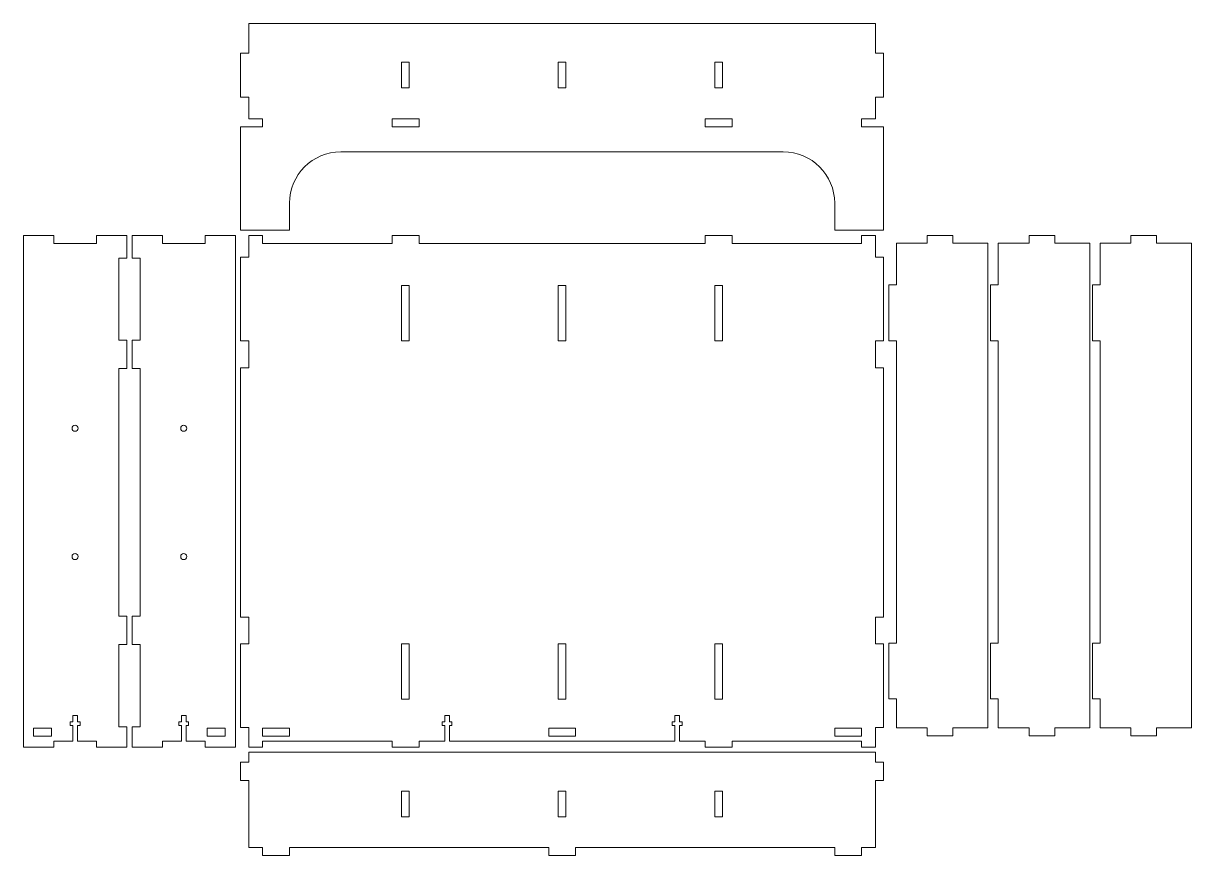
# Model space of a CAD drawing. Header units: centimetres. Extents: x -49.2 to 49.2, y -49.4 to 49.4.
# Drawn here: x -49.23 to -3.74, y -49.39 to -16.96 of the extents above; entities that cross this region are included whole.
import ezdxf

# ---------------------------------------------------------------- set-up
doc = ezdxf.new("R2010")
doc.units = ezdxf.units.CM
doc.header["$MEASUREMENT"] = 0
doc.layers.add('layer 1', color=7, linetype='Continuous')

msp = doc.modelspace()

# ---------------------------------------------------------------- linework, layer by layer
at = {"layer": 'layer 1', "color": 250, "lineweight": 0}
for points, knots in [([(-40.45252, -20.67182), (-40.45252, -20.67182), (-40.45252, -19.82932), (-40.45252, -19.82932), (-40.45252, -19.82932), (-40.45252, -19.82932), (-40.76752, -19.82932), (-40.76752, -19.82932), (-40.76752, -19.82932), (-40.76752, -19.82932), (-40.76752, -18.11432), (-40.76752, -18.11432), (-40.76752, -18.11432), (-40.76752, -18.11432), (-40.45252, -18.11432), (-40.45252, -18.11432), (-40.45252, -18.11432), (-40.45252, -18.11432), (-40.45252, -16.95682), (-40.45252, -16.95682), (-40.45252, -16.95682), (-32.31919, -16.95682), (-24.18585, -16.95682), (-16.05252, -16.95682), (-16.05252, -16.95682), (-16.05252, -16.95682), (-16.05252, -18.11432), (-16.05252, -18.11432), (-16.05252, -18.11432), (-16.05252, -18.11432), (-15.73752, -18.11432), (-15.73752, -18.11432), (-15.73752, -18.11432), (-15.73752, -18.11432), (-15.73752, -19.82932), (-15.73752, -19.82932), (-15.73752, -19.82932), (-15.73752, -19.82932), (-16.05252, -19.82932), (-16.05252, -19.82932), (-16.05252, -19.82932), (-16.05252, -19.82932), (-16.05252, -20.67182), (-16.05252, -20.67182), (-16.05252, -20.67182), (-16.05252, -20.67182), (-16.59023, -20.67182), (-16.59023, -20.67182), (-16.59023, -20.67182), (-16.59023, -20.67182), (-16.59023, -20.98682), (-16.59023, -20.98682), (-16.59023, -20.98682), (-16.59023, -20.98682), (-15.73752, -20.98682), (-15.73752, -20.98682), (-15.73752, -20.98682), (-15.73752, -20.98682), (-15.73752, -25.01682), (-15.73752, -25.01682), (-15.73752, -25.01682), (-15.73752, -25.01682), (-17.63994, -25.01682), (-17.63994, -25.01682), (-17.63994, -25.01682), (-17.63994, -25.01682), (-17.63994, -23.96276), (-17.63994, -23.96276), (-17.63994, -23.96276), (-17.63994, -22.8612), (-18.53838, -21.96276), (-19.63994, -21.96276), (-19.63994, -21.96276), (-19.63994, -21.96276), (-36.8651, -21.96276), (-36.8651, -21.96276), (-36.8651, -21.96276), (-37.96666, -21.96276), (-38.8651, -22.8612), (-38.8651, -23.96276), (-38.8651, -23.96276), (-38.8651, -23.96276), (-38.8651, -25.01682), (-38.8651, -25.01682), (-38.8651, -25.01682), (-38.8651, -25.01682), (-40.76752, -25.01682), (-40.76752, -25.01682), (-40.76752, -25.01682), (-40.76752, -25.01682), (-40.76752, -20.98682), (-40.76752, -20.98682), (-40.76752, -20.98682), (-40.76752, -20.98682), (-39.91481, -20.98682), (-39.91481, -20.98682), (-39.91481, -20.98682), (-39.91481, -20.98682), (-39.91481, -20.67182), (-39.91481, -20.67182), (-39.91481, -20.67182), (-39.91481, -20.67182), (-40.45252, -20.67182), (-40.45252, -20.67182)], [0, 0, 0, 0, 0.03703704, 0.03703704, 0.03703704, 0.03703704, 0.07407407, 0.07407407, 0.07407407, 0.07407407, 0.11111111, 0.11111111, 0.11111111, 0.11111111, 0.14814815, 0.14814815, 0.14814815, 0.14814815, 0.18518519, 0.18518519, 0.18518519, 0.18518519, 0.22222222, 0.22222222, 0.22222222, 0.22222222, 0.25925926, 0.25925926, 0.25925926, 0.25925926, 0.2962963, 0.2962963, 0.2962963, 0.2962963, 0.33333333, 0.33333333, 0.33333333, 0.33333333, 0.37037037, 0.37037037, 0.37037037, 0.37037037, 0.40740741, 0.40740741, 0.40740741, 0.40740741, 0.44444444, 0.44444444, 0.44444444, 0.44444444, 0.48148148, 0.48148148, 0.48148148, 0.48148148, 0.51851852, 0.51851852, 0.51851852, 0.51851852, 0.55555556, 0.55555556, 0.55555556, 0.55555556, 0.59259259, 0.59259259, 0.59259259, 0.59259259, 0.62962963, 0.62962963, 0.62962963, 0.62962963, 0.66666667, 0.66666667, 0.66666667, 0.66666667, 0.7037037, 0.7037037, 0.7037037, 0.7037037, 0.74074074, 0.74074074, 0.74074074, 0.74074074, 0.77777778, 0.77777778, 0.77777778, 0.77777778, 0.81481481, 0.81481481, 0.81481481, 0.81481481, 0.85185185, 0.85185185, 0.85185185, 0.85185185, 0.88888889, 0.88888889, 0.88888889, 0.88888889, 0.92592593, 0.92592593, 0.92592593, 0.92592593, 1, 1, 1, 1]), ([(-34.20252, -18.47182), (-34.20252, -18.47182), (-34.50252, -18.47182), (-34.50252, -18.47182), (-34.50252, -18.47182), (-34.50252, -18.47182), (-34.50252, -19.47182), (-34.50252, -19.47182), (-34.50252, -19.47182), (-34.50252, -19.47182), (-34.20252, -19.47182), (-34.20252, -19.47182), (-34.20252, -19.47182), (-34.20252, -19.47182), (-34.20252, -18.47182), (-34.20252, -18.47182)], [0, 0, 0, 0, 0.2, 0.2, 0.2, 0.2, 0.4, 0.4, 0.4, 0.4, 0.6, 0.6, 0.6, 0.6, 1, 1, 1, 1]), ([(-28.10252, -18.47182), (-28.10252, -18.47182), (-28.40252, -18.47182), (-28.40252, -18.47182), (-28.40252, -18.47182), (-28.40252, -18.47182), (-28.40252, -19.47182), (-28.40252, -19.47182), (-28.40252, -19.47182), (-28.40252, -19.47182), (-28.10252, -19.47182), (-28.10252, -19.47182), (-28.10252, -19.47182), (-28.10252, -19.47182), (-28.10252, -18.47182), (-28.10252, -18.47182)], [0, 0, 0, 0, 0.2, 0.2, 0.2, 0.2, 0.4, 0.4, 0.4, 0.4, 0.6, 0.6, 0.6, 0.6, 1, 1, 1, 1]), ([(-22.00252, -18.47182), (-22.00252, -18.47182), (-22.30252, -18.47182), (-22.30252, -18.47182), (-22.30252, -18.47182), (-22.30252, -18.47182), (-22.30252, -19.47182), (-22.30252, -19.47182), (-22.30252, -19.47182), (-22.30252, -19.47182), (-22.00252, -19.47182), (-22.00252, -19.47182), (-22.00252, -19.47182), (-22.00252, -19.47182), (-22.00252, -18.47182), (-22.00252, -18.47182)], [0, 0, 0, 0, 0.2, 0.2, 0.2, 0.2, 0.4, 0.4, 0.4, 0.4, 0.6, 0.6, 0.6, 0.6, 1, 1, 1, 1]), ([(-33.82231, -20.98682), (-33.82231, -20.98682), (-33.82231, -20.67182), (-33.82231, -20.67182), (-33.82231, -20.67182), (-33.82231, -20.67182), (-34.86773, -20.67182), (-34.86773, -20.67182), (-34.86773, -20.67182), (-34.86773, -20.67182), (-34.86773, -20.98682), (-34.86773, -20.98682), (-34.86773, -20.98682), (-34.86773, -20.98682), (-33.82231, -20.98682), (-33.82231, -20.98682)], [0, 0, 0, 0, 0.2, 0.2, 0.2, 0.2, 0.4, 0.4, 0.4, 0.4, 0.6, 0.6, 0.6, 0.6, 1, 1, 1, 1]), ([(-21.63731, -20.98682), (-21.63731, -20.98682), (-21.63731, -20.67182), (-21.63731, -20.67182), (-21.63731, -20.67182), (-21.63731, -20.67182), (-22.68273, -20.67182), (-22.68273, -20.67182), (-22.68273, -20.67182), (-22.68273, -20.67182), (-22.68273, -20.98682), (-22.68273, -20.98682), (-22.68273, -20.98682), (-22.68273, -20.98682), (-21.63731, -20.98682), (-21.63731, -20.98682)], [0, 0, 0, 0, 0.2, 0.2, 0.2, 0.2, 0.4, 0.4, 0.4, 0.4, 0.6, 0.6, 0.6, 0.6, 1, 1, 1, 1]), ([(-45.19752, -25.21682), (-45.19752, -25.21682), (-46.38502, -25.21682), (-46.38502, -25.21682), (-46.38502, -25.21682), (-46.38502, -25.21682), (-46.38502, -25.53182), (-46.38502, -25.53182), (-46.38502, -25.53182), (-46.38502, -25.53182), (-48.04002, -25.53182), (-48.04002, -25.53182), (-48.04002, -25.53182), (-48.04002, -25.53182), (-48.04002, -25.21682), (-48.04002, -25.21682), (-48.04002, -25.21682), (-48.04002, -25.21682), (-49.22752, -25.21682), (-49.22752, -25.21682), (-49.22752, -25.21682), (-49.22752, -31.89349), (-49.22752, -38.48015), (-49.22752, -45.15682), (-49.22752, -45.15682), (-49.22752, -45.15682), (-48.04002, -45.15682), (-48.04002, -45.15682), (-48.04002, -45.15682), (-48.04002, -45.15682), (-48.04002, -44.93182), (-48.04002, -44.93182), (-48.04002, -44.93182), (-48.04002, -44.93182), (-47.30252, -44.93182), (-47.30252, -44.93182), (-47.30252, -44.93182), (-47.30252, -44.93182), (-47.30252, -44.31682), (-47.30252, -44.31682), (-47.30252, -44.31682), (-47.30252, -44.31682), (-47.40251, -44.31682), (-47.40251, -44.31682), (-47.40251, -44.31682), (-47.40251, -44.31682), (-47.40251, -44.16682), (-47.40251, -44.16682), (-47.40251, -44.16682), (-47.40251, -44.16682), (-47.30252, -44.16682), (-47.30252, -44.16682), (-47.30252, -44.16682), (-47.30252, -44.16682), (-47.30252, -43.93182), (-47.30252, -43.93182), (-47.30252, -43.93182), (-47.30252, -43.93182), (-47.12252, -43.93182), (-47.12252, -43.93182), (-47.12252, -43.93182), (-47.12252, -43.93182), (-47.12252, -44.16682), (-47.12252, -44.16682), (-47.12252, -44.16682), (-47.12252, -44.16682), (-47.02251, -44.16682), (-47.02251, -44.16682), (-47.02251, -44.16682), (-47.02251, -44.16682), (-47.02251, -44.31682), (-47.02251, -44.31682), (-47.02251, -44.31682), (-47.02251, -44.31682), (-47.12252, -44.31682), (-47.12252, -44.31682), (-47.12252, -44.31682), (-47.12252, -44.31682), (-47.12252, -44.93182), (-47.12252, -44.93182), (-47.12252, -44.93182), (-47.12252, -44.93182), (-46.38502, -44.93182), (-46.38502, -44.93182), (-46.38502, -44.93182), (-46.38502, -44.93182), (-46.38502, -45.15682), (-46.38502, -45.15682), (-46.38502, -45.15682), (-46.38502, -45.15682), (-45.19752, -45.15682), (-45.19752, -45.15682), (-45.19752, -45.15682), (-45.19752, -45.15682), (-45.19752, -44.36376), (-45.19752, -44.36376), (-45.19752, -44.36376), (-45.19752, -44.36376), (-45.51252, -44.36376), (-45.51252, -44.36376), (-45.51252, -44.36376), (-45.51252, -43.07579), (-45.51252, -42.4534), (-45.51252, -41.16543), (-45.51252, -41.16543), (-45.51252, -41.16543), (-45.19752, -41.16543), (-45.19752, -41.16543), (-45.19752, -41.16543), (-45.19752, -41.16543), (-45.19752, -40.05932), (-45.19752, -40.05932), (-45.19752, -40.05932), (-45.19752, -40.05932), (-45.51252, -40.05932), (-45.51252, -40.05932), (-45.51252, -40.05932), (-45.51252, -36.55358), (-45.51252, -33.22804), (-45.51252, -30.40432), (-45.51252, -30.40432), (-45.51252, -30.40432), (-45.19752, -30.40432), (-45.19752, -30.40432), (-45.19752, -30.40432), (-45.19752, -30.40432), (-45.19752, -29.29821), (-45.19752, -29.29821), (-45.19752, -29.29821), (-45.19752, -29.29821), (-45.51252, -29.29821), (-45.51252, -29.29821), (-45.51252, -29.29821), (-45.51252, -28.01024), (-45.51252, -27.38785), (-45.51252, -26.09988), (-45.51252, -26.09988), (-45.51252, -26.09988), (-45.19752, -26.09988), (-45.19752, -26.09988), (-45.19752, -26.09988), (-45.19752, -26.09988), (-45.19752, -25.21682), (-45.19752, -25.21682)], [0, 0, 0, 0, 0.02702703, 0.02702703, 0.02702703, 0.02702703, 0.05405405, 0.05405405, 0.05405405, 0.05405405, 0.08108108, 0.08108108, 0.08108108, 0.08108108, 0.10810811, 0.10810811, 0.10810811, 0.10810811, 0.13513514, 0.13513514, 0.13513514, 0.13513514, 0.16216216, 0.16216216, 0.16216216, 0.16216216, 0.18918919, 0.18918919, 0.18918919, 0.18918919, 0.21621622, 0.21621622, 0.21621622, 0.21621622, 0.24324324, 0.24324324, 0.24324324, 0.24324324, 0.27027027, 0.27027027, 0.27027027, 0.27027027, 0.2972973, 0.2972973, 0.2972973, 0.2972973, 0.32432432, 0.32432432, 0.32432432, 0.32432432, 0.35135135, 0.35135135, 0.35135135, 0.35135135, 0.37837838, 0.37837838, 0.37837838, 0.37837838, 0.40540541, 0.40540541, 0.40540541, 0.40540541, 0.43243243, 0.43243243, 0.43243243, 0.43243243, 0.45945946, 0.45945946, 0.45945946, 0.45945946, 0.48648649, 0.48648649, 0.48648649, 0.48648649, 0.51351351, 0.51351351, 0.51351351, 0.51351351, 0.54054054, 0.54054054, 0.54054054, 0.54054054, 0.56756757, 0.56756757, 0.56756757, 0.56756757, 0.59459459, 0.59459459, 0.59459459, 0.59459459, 0.62162162, 0.62162162, 0.62162162, 0.62162162, 0.64864865, 0.64864865, 0.64864865, 0.64864865, 0.67567568, 0.67567568, 0.67567568, 0.67567568, 0.7027027, 0.7027027, 0.7027027, 0.7027027, 0.72972973, 0.72972973, 0.72972973, 0.72972973, 0.75675676, 0.75675676, 0.75675676, 0.75675676, 0.78378378, 0.78378378, 0.78378378, 0.78378378, 0.81081081, 0.81081081, 0.81081081, 0.81081081, 0.83783784, 0.83783784, 0.83783784, 0.83783784, 0.86486486, 0.86486486, 0.86486486, 0.86486486, 0.89189189, 0.89189189, 0.89189189, 0.89189189, 0.91891892, 0.91891892, 0.91891892, 0.91891892, 0.94594595, 0.94594595, 0.94594595, 0.94594595, 1, 1, 1, 1]), ([(-44.99752, -25.21682), (-44.99752, -25.21682), (-43.81002, -25.21682), (-43.81002, -25.21682), (-43.81002, -25.21682), (-43.81002, -25.21682), (-43.81002, -25.53182), (-43.81002, -25.53182), (-43.81002, -25.53182), (-43.81002, -25.53182), (-42.15502, -25.53182), (-42.15502, -25.53182), (-42.15502, -25.53182), (-42.15502, -25.53182), (-42.15502, -25.21682), (-42.15502, -25.21682), (-42.15502, -25.21682), (-42.15502, -25.21682), (-40.96752, -25.21682), (-40.96752, -25.21682), (-40.96752, -25.21682), (-40.96752, -31.89349), (-40.96752, -38.48015), (-40.96752, -45.15682), (-40.96752, -45.15682), (-40.96752, -45.15682), (-42.15502, -45.15682), (-42.15502, -45.15682), (-42.15502, -45.15682), (-42.15502, -45.15682), (-42.15502, -44.93182), (-42.15502, -44.93182), (-42.15502, -44.93182), (-42.15502, -44.93182), (-42.89252, -44.93182), (-42.89252, -44.93182), (-42.89252, -44.93182), (-42.89252, -44.93182), (-42.89252, -44.31682), (-42.89252, -44.31682), (-42.89252, -44.31682), (-42.89252, -44.31682), (-42.79253, -44.31682), (-42.79253, -44.31682), (-42.79253, -44.31682), (-42.79253, -44.31682), (-42.79253, -44.16682), (-42.79253, -44.16682), (-42.79253, -44.16682), (-42.79253, -44.16682), (-42.89252, -44.16682), (-42.89252, -44.16682), (-42.89252, -44.16682), (-42.89252, -44.16682), (-42.89252, -43.93182), (-42.89252, -43.93182), (-42.89252, -43.93182), (-42.89252, -43.93182), (-43.07252, -43.93182), (-43.07252, -43.93182), (-43.07252, -43.93182), (-43.07252, -43.93182), (-43.07252, -44.16682), (-43.07252, -44.16682), (-43.07252, -44.16682), (-43.07252, -44.16682), (-43.17253, -44.16682), (-43.17253, -44.16682), (-43.17253, -44.16682), (-43.17253, -44.16682), (-43.17253, -44.31682), (-43.17253, -44.31682), (-43.17253, -44.31682), (-43.17253, -44.31682), (-43.07252, -44.31682), (-43.07252, -44.31682), (-43.07252, -44.31682), (-43.07252, -44.31682), (-43.07252, -44.93182), (-43.07252, -44.93182), (-43.07252, -44.93182), (-43.07252, -44.93182), (-43.81002, -44.93182), (-43.81002, -44.93182), (-43.81002, -44.93182), (-43.81002, -44.93182), (-43.81002, -45.15682), (-43.81002, -45.15682), (-43.81002, -45.15682), (-43.81002, -45.15682), (-44.99752, -45.15682), (-44.99752, -45.15682), (-44.99752, -45.15682), (-44.99752, -45.15682), (-44.99752, -44.36376), (-44.99752, -44.36376), (-44.99752, -44.36376), (-44.99752, -44.36376), (-44.68252, -44.36376), (-44.68252, -44.36376), (-44.68252, -44.36376), (-44.68252, -43.07579), (-44.68252, -42.4534), (-44.68252, -41.16543), (-44.68252, -41.16543), (-44.68252, -41.16543), (-44.99752, -41.16543), (-44.99752, -41.16543), (-44.99752, -41.16543), (-44.99752, -41.16543), (-44.99752, -40.05932), (-44.99752, -40.05932), (-44.99752, -40.05932), (-44.99752, -40.05932), (-44.68252, -40.05932), (-44.68252, -40.05932), (-44.68252, -40.05932), (-44.68252, -36.55358), (-44.68252, -33.22804), (-44.68252, -30.40432), (-44.68252, -30.40432), (-44.68252, -30.40432), (-44.99752, -30.40432), (-44.99752, -30.40432), (-44.99752, -30.40432), (-44.99752, -30.40432), (-44.99752, -29.29821), (-44.99752, -29.29821), (-44.99752, -29.29821), (-44.99752, -29.29821), (-44.68252, -29.29821), (-44.68252, -29.29821), (-44.68252, -29.29821), (-44.68252, -28.01024), (-44.68252, -27.38785), (-44.68252, -26.09988), (-44.68252, -26.09988), (-44.68252, -26.09988), (-44.99752, -26.09988), (-44.99752, -26.09988), (-44.99752, -26.09988), (-44.99752, -26.09988), (-44.99752, -25.21682), (-44.99752, -25.21682)], [0, 0, 0, 0, 0.02702703, 0.02702703, 0.02702703, 0.02702703, 0.05405405, 0.05405405, 0.05405405, 0.05405405, 0.08108108, 0.08108108, 0.08108108, 0.08108108, 0.10810811, 0.10810811, 0.10810811, 0.10810811, 0.13513514, 0.13513514, 0.13513514, 0.13513514, 0.16216216, 0.16216216, 0.16216216, 0.16216216, 0.18918919, 0.18918919, 0.18918919, 0.18918919, 0.21621622, 0.21621622, 0.21621622, 0.21621622, 0.24324324, 0.24324324, 0.24324324, 0.24324324, 0.27027027, 0.27027027, 0.27027027, 0.27027027, 0.2972973, 0.2972973, 0.2972973, 0.2972973, 0.32432432, 0.32432432, 0.32432432, 0.32432432, 0.35135135, 0.35135135, 0.35135135, 0.35135135, 0.37837838, 0.37837838, 0.37837838, 0.37837838, 0.40540541, 0.40540541, 0.40540541, 0.40540541, 0.43243243, 0.43243243, 0.43243243, 0.43243243, 0.45945946, 0.45945946, 0.45945946, 0.45945946, 0.48648649, 0.48648649, 0.48648649, 0.48648649, 0.51351351, 0.51351351, 0.51351351, 0.51351351, 0.54054054, 0.54054054, 0.54054054, 0.54054054, 0.56756757, 0.56756757, 0.56756757, 0.56756757, 0.59459459, 0.59459459, 0.59459459, 0.59459459, 0.62162162, 0.62162162, 0.62162162, 0.62162162, 0.64864865, 0.64864865, 0.64864865, 0.64864865, 0.67567568, 0.67567568, 0.67567568, 0.67567568, 0.7027027, 0.7027027, 0.7027027, 0.7027027, 0.72972973, 0.72972973, 0.72972973, 0.72972973, 0.75675676, 0.75675676, 0.75675676, 0.75675676, 0.78378378, 0.78378378, 0.78378378, 0.78378378, 0.81081081, 0.81081081, 0.81081081, 0.81081081, 0.83783784, 0.83783784, 0.83783784, 0.83783784, 0.86486486, 0.86486486, 0.86486486, 0.86486486, 0.89189189, 0.89189189, 0.89189189, 0.89189189, 0.91891892, 0.91891892, 0.91891892, 0.91891892, 0.94594595, 0.94594595, 0.94594595, 0.94594595, 1, 1, 1, 1]), ([(-40.45252, -45.15682), (-40.45252, -45.15682), (-40.45252, -44.39376), (-40.45252, -44.39376), (-40.45252, -44.39376), (-40.45252, -44.39376), (-40.76752, -44.39376), (-40.76752, -44.39376), (-40.76752, -44.39376), (-40.76752, -43.05784), (-40.76752, -42.47135), (-40.76752, -41.13543), (-40.76752, -41.13543), (-40.76752, -41.13543), (-40.45252, -41.13543), (-40.45252, -41.13543), (-40.45252, -41.13543), (-40.45252, -41.13543), (-40.45252, -40.08932), (-40.45252, -40.08932), (-40.45252, -40.08932), (-40.45252, -40.08932), (-40.76752, -40.08932), (-40.76752, -40.08932), (-40.76752, -40.08932), (-40.76752, -36.55273), (-40.76752, -33.22967), (-40.76752, -30.37432), (-40.76752, -30.37432), (-40.76752, -30.37432), (-40.45252, -30.37432), (-40.45252, -30.37432), (-40.45252, -30.37432), (-40.45252, -30.37432), (-40.45252, -29.32821), (-40.45252, -29.32821), (-40.45252, -29.32821), (-40.45252, -29.32821), (-40.76752, -29.32821), (-40.76752, -29.32821), (-40.76752, -29.32821), (-40.76752, -27.99229), (-40.76752, -27.4058), (-40.76752, -26.06988), (-40.76752, -26.06988), (-40.76752, -26.06988), (-40.45252, -26.06988), (-40.45252, -26.06988), (-40.45252, -26.06988), (-40.45252, -26.06988), (-40.45252, -25.21682), (-40.45252, -25.21682), (-40.45252, -25.21682), (-40.45252, -25.21682), (-39.91481, -25.21682), (-39.91481, -25.21682), (-39.91481, -25.21682), (-39.91481, -25.21682), (-39.91481, -25.53182), (-39.91481, -25.53182), (-39.91481, -25.53182), (-37.77495, -25.53182), (-36.57198, -25.53182), (-34.86773, -25.53182), (-34.86773, -25.53182), (-34.86773, -25.53182), (-34.86773, -25.21682), (-34.86773, -25.21682), (-34.86773, -25.21682), (-34.86773, -25.21682), (-33.82231, -25.21682), (-33.82231, -25.21682), (-33.82231, -25.21682), (-33.82231, -25.21682), (-33.82231, -25.53182), (-33.82231, -25.53182), (-33.82231, -25.53182), (-29.87427, -25.53182), (-26.63077, -25.53182), (-22.68273, -25.53182), (-22.68273, -25.53182), (-22.68273, -25.53182), (-22.68273, -25.21682), (-22.68273, -25.21682), (-22.68273, -25.21682), (-22.68273, -25.21682), (-21.63731, -25.21682), (-21.63731, -25.21682), (-21.63731, -25.21682), (-21.63731, -25.21682), (-21.63731, -25.53182), (-21.63731, -25.53182), (-21.63731, -25.53182), (-19.93306, -25.53182), (-18.73009, -25.53182), (-16.59023, -25.53182), (-16.59023, -25.53182), (-16.59023, -25.53182), (-16.59023, -25.21682), (-16.59023, -25.21682), (-16.59023, -25.21682), (-16.59023, -25.21682), (-16.05252, -25.21682), (-16.05252, -25.21682), (-16.05252, -25.21682), (-16.05252, -25.21682), (-16.05252, -26.06988), (-16.05252, -26.06988), (-16.05252, -26.06988), (-16.05252, -26.06988), (-15.73752, -26.06988), (-15.73752, -26.06988), (-15.73752, -26.06988), (-15.73752, -27.4058), (-15.73752, -27.99229), (-15.73752, -29.32821), (-15.73752, -29.32821), (-15.73752, -29.32821), (-16.05252, -29.32821), (-16.05252, -29.32821), (-16.05252, -29.32821), (-16.05252, -29.32821), (-16.05252, -30.37432), (-16.05252, -30.37432), (-16.05252, -30.37432), (-16.05252, -30.37432), (-15.73752, -30.37432), (-15.73752, -30.37432), (-15.73752, -30.37432), (-15.73752, -33.22967), (-15.73752, -36.55273), (-15.73752, -40.08932), (-15.73752, -40.08932), (-15.73752, -40.08932), (-16.05252, -40.08932), (-16.05252, -40.08932), (-16.05252, -40.08932), (-16.05252, -40.08932), (-16.05252, -41.13543), (-16.05252, -41.13543), (-16.05252, -41.13543), (-16.05252, -41.13543), (-15.73752, -41.13543), (-15.73752, -41.13543), (-15.73752, -41.13543), (-15.73752, -42.47135), (-15.73752, -43.05784), (-15.73752, -44.39376), (-15.73752, -44.39376), (-15.73752, -44.39376), (-16.05252, -44.39376), (-16.05252, -44.39376), (-16.05252, -44.39376), (-16.05252, -44.39376), (-16.05252, -45.15682), (-16.05252, -45.15682), (-16.05252, -45.15682), (-16.05252, -45.15682), (-16.59023, -45.15682), (-16.59023, -45.15682), (-16.59023, -45.15682), (-16.59023, -45.15682), (-16.59023, -44.93182), (-16.59023, -44.93182), (-16.59023, -44.93182), (-18.73009, -44.93182), (-19.93306, -44.93182), (-21.63731, -44.93182), (-21.63731, -44.93182), (-21.63731, -44.93182), (-21.63731, -45.15682), (-21.63731, -45.15682), (-21.63731, -45.15682), (-21.63731, -45.15682), (-22.68273, -45.15682), (-22.68273, -45.15682), (-22.68273, -45.15682), (-22.68273, -45.15682), (-22.68273, -44.93182), (-22.68273, -44.93182), (-22.68273, -44.93182), (-22.68273, -44.93182), (-23.68273, -44.93182), (-23.68273, -44.93182), (-23.68273, -44.93182), (-23.68273, -44.93182), (-23.68273, -44.31682), (-23.68273, -44.31682), (-23.68273, -44.31682), (-23.68273, -44.31682), (-23.58274, -44.31682), (-23.58274, -44.31682), (-23.58274, -44.31682), (-23.58274, -44.31682), (-23.58274, -44.16682), (-23.58274, -44.16682), (-23.58274, -44.16682), (-23.58274, -44.16682), (-23.68273, -44.16682), (-23.68273, -44.16682), (-23.68273, -44.16682), (-23.68273, -44.16682), (-23.68273, -43.93182), (-23.68273, -43.93182), (-23.68273, -43.93182), (-23.68273, -43.93182), (-23.86273, -43.93182), (-23.86273, -43.93182), (-23.86273, -43.93182), (-23.86273, -43.93182), (-23.86273, -44.16682), (-23.86273, -44.16682), (-23.86273, -44.16682), (-23.86273, -44.16682), (-23.96274, -44.16682), (-23.96274, -44.16682), (-23.96274, -44.16682), (-23.96274, -44.16682), (-23.96274, -44.31682), (-23.96274, -44.31682), (-23.96274, -44.31682), (-23.96274, -44.31682), (-23.86273, -44.31682), (-23.86273, -44.31682), (-23.86273, -44.31682), (-23.86273, -44.31682), (-23.86273, -44.93182), (-23.86273, -44.93182), (-23.86273, -44.93182), (-23.86273, -44.93182), (-32.64231, -44.93182), (-32.64231, -44.93182), (-32.64231, -44.93182), (-32.64231, -44.93182), (-32.64231, -44.31682), (-32.64231, -44.31682), (-32.64231, -44.31682), (-32.64231, -44.31682), (-32.54232, -44.31682), (-32.54232, -44.31682), (-32.54232, -44.31682), (-32.54232, -44.31682), (-32.54232, -44.16682), (-32.54232, -44.16682), (-32.54232, -44.16682), (-32.54232, -44.16682), (-32.64231, -44.16682), (-32.64231, -44.16682), (-32.64231, -44.16682), (-32.64231, -44.16682), (-32.64231, -43.93182), (-32.64231, -43.93182), (-32.64231, -43.93182), (-32.64231, -43.93182), (-32.82231, -43.93182), (-32.82231, -43.93182), (-32.82231, -43.93182), (-32.82231, -43.93182), (-32.82231, -44.16682), (-32.82231, -44.16682), (-32.82231, -44.16682), (-32.82231, -44.16682), (-32.92232, -44.16682), (-32.92232, -44.16682), (-32.92232, -44.16682), (-32.92232, -44.16682), (-32.92232, -44.31682), (-32.92232, -44.31682), (-32.92232, -44.31682), (-32.92232, -44.31682), (-32.82231, -44.31682), (-32.82231, -44.31682), (-32.82231, -44.31682), (-32.82231, -44.31682), (-32.82231, -44.93182), (-32.82231, -44.93182), (-32.82231, -44.93182), (-32.82231, -44.93182), (-33.82231, -44.93182), (-33.82231, -44.93182), (-33.82231, -44.93182), (-33.82231, -44.93182), (-33.82231, -45.15682), (-33.82231, -45.15682), (-33.82231, -45.15682), (-33.82231, -45.15682), (-34.86773, -45.15682), (-34.86773, -45.15682), (-34.86773, -45.15682), (-34.86773, -45.15682), (-34.86773, -44.93182), (-34.86773, -44.93182), (-34.86773, -44.93182), (-36.57198, -44.93182), (-37.77495, -44.93182), (-39.91481, -44.93182), (-39.91481, -44.93182), (-39.91481, -44.93182), (-39.91481, -45.15682), (-39.91481, -45.15682), (-39.91481, -45.15682), (-39.91481, -45.15682), (-40.45252, -45.15682), (-40.45252, -45.15682)], [0, 0, 0, 0, 0.01298701, 0.01298701, 0.01298701, 0.01298701, 0.02597403, 0.02597403, 0.02597403, 0.02597403, 0.03896104, 0.03896104, 0.03896104, 0.03896104, 0.05194805, 0.05194805, 0.05194805, 0.05194805, 0.06493506, 0.06493506, 0.06493506, 0.06493506, 0.07792208, 0.07792208, 0.07792208, 0.07792208, 0.09090909, 0.09090909, 0.09090909, 0.09090909, 0.1038961, 0.1038961, 0.1038961, 0.1038961, 0.11688312, 0.11688312, 0.11688312, 0.11688312, 0.12987013, 0.12987013, 0.12987013, 0.12987013, 0.14285714, 0.14285714, 0.14285714, 0.14285714, 0.15584416, 0.15584416, 0.15584416, 0.15584416, 0.16883117, 0.16883117, 0.16883117, 0.16883117, 0.18181818, 0.18181818, 0.18181818, 0.18181818, 0.19480519, 0.19480519, 0.19480519, 0.19480519, 0.20779221, 0.20779221, 0.20779221, 0.20779221, 0.22077922, 0.22077922, 0.22077922, 0.22077922, 0.23376623, 0.23376623, 0.23376623, 0.23376623, 0.24675325, 0.24675325, 0.24675325, 0.24675325, 0.25974026, 0.25974026, 0.25974026, 0.25974026, 0.27272727, 0.27272727, 0.27272727, 0.27272727, 0.28571429, 0.28571429, 0.28571429, 0.28571429, 0.2987013, 0.2987013, 0.2987013, 0.2987013, 0.31168831, 0.31168831, 0.31168831, 0.31168831, 0.32467532, 0.32467532, 0.32467532, 0.32467532, 0.33766234, 0.33766234, 0.33766234, 0.33766234, 0.35064935, 0.35064935, 0.35064935, 0.35064935, 0.36363636, 0.36363636, 0.36363636, 0.36363636, 0.37662338, 0.37662338, 0.37662338, 0.37662338, 0.38961039, 0.38961039, 0.38961039, 0.38961039, 0.4025974, 0.4025974, 0.4025974, 0.4025974, 0.41558442, 0.41558442, 0.41558442, 0.41558442, 0.42857143, 0.42857143, 0.42857143, 0.42857143, 0.44155844, 0.44155844, 0.44155844, 0.44155844, 0.45454545, 0.45454545, 0.45454545, 0.45454545, 0.46753247, 0.46753247, 0.46753247, 0.46753247, 0.48051948, 0.48051948, 0.48051948, 0.48051948, 0.49350649, 0.49350649, 0.49350649, 0.49350649, 0.50649351, 0.50649351, 0.50649351, 0.50649351, 0.51948052, 0.51948052, 0.51948052, 0.51948052, 0.53246753, 0.53246753, 0.53246753, 0.53246753, 0.54545455, 0.54545455, 0.54545455, 0.54545455, 0.55844156, 0.55844156, 0.55844156, 0.55844156, 0.57142857, 0.57142857, 0.57142857, 0.57142857, 0.58441558, 0.58441558, 0.58441558, 0.58441558, 0.5974026, 0.5974026, 0.5974026, 0.5974026, 0.61038961, 0.61038961, 0.61038961, 0.61038961, 0.62337662, 0.62337662, 0.62337662, 0.62337662, 0.63636364, 0.63636364, 0.63636364, 0.63636364, 0.64935065, 0.64935065, 0.64935065, 0.64935065, 0.66233766, 0.66233766, 0.66233766, 0.66233766, 0.67532468, 0.67532468, 0.67532468, 0.67532468, 0.68831169, 0.68831169, 0.68831169, 0.68831169, 0.7012987, 0.7012987, 0.7012987, 0.7012987, 0.71428571, 0.71428571, 0.71428571, 0.71428571, 0.72727273, 0.72727273, 0.72727273, 0.72727273, 0.74025974, 0.74025974, 0.74025974, 0.74025974, 0.75324675, 0.75324675, 0.75324675, 0.75324675, 0.76623377, 0.76623377, 0.76623377, 0.76623377, 0.77922078, 0.77922078, 0.77922078, 0.77922078, 0.79220779, 0.79220779, 0.79220779, 0.79220779, 0.80519481, 0.80519481, 0.80519481, 0.80519481, 0.81818182, 0.81818182, 0.81818182, 0.81818182, 0.83116883, 0.83116883, 0.83116883, 0.83116883, 0.84415584, 0.84415584, 0.84415584, 0.84415584, 0.85714286, 0.85714286, 0.85714286, 0.85714286, 0.87012987, 0.87012987, 0.87012987, 0.87012987, 0.88311688, 0.88311688, 0.88311688, 0.88311688, 0.8961039, 0.8961039, 0.8961039, 0.8961039, 0.90909091, 0.90909091, 0.90909091, 0.90909091, 0.92207792, 0.92207792, 0.92207792, 0.92207792, 0.93506494, 0.93506494, 0.93506494, 0.93506494, 0.94805195, 0.94805195, 0.94805195, 0.94805195, 0.96103896, 0.96103896, 0.96103896, 0.96103896, 0.97402597, 0.97402597, 0.97402597, 0.97402597, 1, 1, 1, 1]), ([(-34.20252, -27.17599), (-34.20252, -27.17599), (-34.50252, -27.17599), (-34.50252, -27.17599), (-34.50252, -27.17599), (-34.50252, -27.17599), (-34.50252, -29.32821), (-34.50252, -29.32821), (-34.50252, -29.32821), (-34.50252, -29.32821), (-34.20252, -29.32821), (-34.20252, -29.32821), (-34.20252, -29.32821), (-34.20252, -29.32821), (-34.20252, -27.17599), (-34.20252, -27.17599)], [0, 0, 0, 0, 0.2, 0.2, 0.2, 0.2, 0.4, 0.4, 0.4, 0.4, 0.6, 0.6, 0.6, 0.6, 1, 1, 1, 1]), ([(-28.10252, -27.17599), (-28.10252, -27.17599), (-28.40252, -27.17599), (-28.40252, -27.17599), (-28.40252, -27.17599), (-28.40252, -27.17599), (-28.40252, -29.32821), (-28.40252, -29.32821), (-28.40252, -29.32821), (-28.40252, -29.32821), (-28.10252, -29.32821), (-28.10252, -29.32821), (-28.10252, -29.32821), (-28.10252, -29.32821), (-28.10252, -27.17599), (-28.10252, -27.17599)], [0, 0, 0, 0, 0.2, 0.2, 0.2, 0.2, 0.4, 0.4, 0.4, 0.4, 0.6, 0.6, 0.6, 0.6, 1, 1, 1, 1]), ([(-22.00252, -27.17599), (-22.00252, -27.17599), (-22.30252, -27.17599), (-22.30252, -27.17599), (-22.30252, -27.17599), (-22.30252, -27.17599), (-22.30252, -29.32821), (-22.30252, -29.32821), (-22.30252, -29.32821), (-22.30252, -29.32821), (-22.00252, -29.32821), (-22.00252, -29.32821), (-22.00252, -29.32821), (-22.00252, -29.32821), (-22.00252, -27.17599), (-22.00252, -27.17599)], [0, 0, 0, 0, 0.2, 0.2, 0.2, 0.2, 0.4, 0.4, 0.4, 0.4, 0.6, 0.6, 0.6, 0.6, 1, 1, 1, 1]), ([(-34.20252, -41.13543), (-34.20252, -41.13543), (-34.50252, -41.13543), (-34.50252, -41.13543), (-34.50252, -41.13543), (-34.50252, -41.13543), (-34.50252, -43.28765), (-34.50252, -43.28765), (-34.50252, -43.28765), (-34.50252, -43.28765), (-34.20252, -43.28765), (-34.20252, -43.28765), (-34.20252, -43.28765), (-34.20252, -43.28765), (-34.20252, -41.13543), (-34.20252, -41.13543)], [0, 0, 0, 0, 0.2, 0.2, 0.2, 0.2, 0.4, 0.4, 0.4, 0.4, 0.6, 0.6, 0.6, 0.6, 1, 1, 1, 1]), ([(-28.10252, -41.13543), (-28.10252, -41.13543), (-28.40252, -41.13543), (-28.40252, -41.13543), (-28.40252, -41.13543), (-28.40252, -41.13543), (-28.40252, -43.28765), (-28.40252, -43.28765), (-28.40252, -43.28765), (-28.40252, -43.28765), (-28.10252, -43.28765), (-28.10252, -43.28765), (-28.10252, -43.28765), (-28.10252, -43.28765), (-28.10252, -41.13543), (-28.10252, -41.13543)], [0, 0, 0, 0, 0.2, 0.2, 0.2, 0.2, 0.4, 0.4, 0.4, 0.4, 0.6, 0.6, 0.6, 0.6, 1, 1, 1, 1]), ([(-22.00252, -41.13543), (-22.00252, -41.13543), (-22.30252, -41.13543), (-22.30252, -41.13543), (-22.30252, -41.13543), (-22.30252, -41.13543), (-22.30252, -43.28765), (-22.30252, -43.28765), (-22.30252, -43.28765), (-22.30252, -43.28765), (-22.00252, -43.28765), (-22.00252, -43.28765), (-22.00252, -43.28765), (-22.00252, -43.28765), (-22.00252, -41.13543), (-22.00252, -41.13543)], [0, 0, 0, 0, 0.2, 0.2, 0.2, 0.2, 0.4, 0.4, 0.4, 0.4, 0.6, 0.6, 0.6, 0.6, 1, 1, 1, 1]), ([(-38.86939, -44.41682), (-38.86939, -44.41682), (-39.91481, -44.41682), (-39.91481, -44.41682), (-39.91481, -44.41682), (-39.91481, -44.41682), (-39.91481, -44.73182), (-39.91481, -44.73182), (-39.91481, -44.73182), (-39.91481, -44.73182), (-38.86939, -44.73182), (-38.86939, -44.73182), (-38.86939, -44.73182), (-38.86939, -44.73182), (-38.86939, -44.41682), (-38.86939, -44.41682)], [0, 0, 0, 0, 0.2, 0.2, 0.2, 0.2, 0.4, 0.4, 0.4, 0.4, 0.6, 0.6, 0.6, 0.6, 1, 1, 1, 1]), ([(-27.72981, -44.41682), (-27.72981, -44.41682), (-28.77523, -44.41682), (-28.77523, -44.41682), (-28.77523, -44.41682), (-28.77523, -44.41682), (-28.77523, -44.73182), (-28.77523, -44.73182), (-28.77523, -44.73182), (-28.77523, -44.73182), (-27.72981, -44.73182), (-27.72981, -44.73182), (-27.72981, -44.73182), (-27.72981, -44.73182), (-27.72981, -44.41682), (-27.72981, -44.41682)], [0, 0, 0, 0, 0.2, 0.2, 0.2, 0.2, 0.4, 0.4, 0.4, 0.4, 0.6, 0.6, 0.6, 0.6, 1, 1, 1, 1]), ([(-16.59023, -44.41682), (-16.59023, -44.41682), (-17.63565, -44.41682), (-17.63565, -44.41682), (-17.63565, -44.41682), (-17.63565, -44.41682), (-17.63565, -44.73182), (-17.63565, -44.73182), (-17.63565, -44.73182), (-17.63565, -44.73182), (-16.59023, -44.73182), (-16.59023, -44.73182), (-16.59023, -44.73182), (-16.59023, -44.73182), (-16.59023, -44.41682), (-16.59023, -44.41682)], [0, 0, 0, 0, 0.2, 0.2, 0.2, 0.2, 0.4, 0.4, 0.4, 0.4, 0.6, 0.6, 0.6, 0.6, 1, 1, 1, 1]), ([(-40.45252, -49.07182), (-40.45252, -49.07182), (-40.45252, -46.46057), (-40.45252, -46.46057), (-40.45252, -46.46057), (-40.45252, -46.46057), (-40.76752, -46.46057), (-40.76752, -46.46057), (-40.76752, -46.46057), (-40.76752, -46.46057), (-40.76752, -45.74057), (-40.76752, -45.74057), (-40.76752, -45.74057), (-40.76752, -45.74057), (-40.45252, -45.74057), (-40.45252, -45.74057), (-40.45252, -45.74057), (-40.45252, -45.74057), (-40.45252, -45.35682), (-40.45252, -45.35682), (-40.45252, -45.35682), (-32.31919, -45.35682), (-24.18585, -45.35682), (-16.05252, -45.35682), (-16.05252, -45.35682), (-16.05252, -45.35682), (-16.05252, -45.74057), (-16.05252, -45.74057), (-16.05252, -45.74057), (-16.05252, -45.74057), (-15.73752, -45.74057), (-15.73752, -45.74057), (-15.73752, -45.74057), (-15.73752, -45.74057), (-15.73752, -46.46057), (-15.73752, -46.46057), (-15.73752, -46.46057), (-15.73752, -46.46057), (-16.05252, -46.46057), (-16.05252, -46.46057), (-16.05252, -46.46057), (-16.05252, -46.46057), (-16.05252, -49.07182), (-16.05252, -49.07182), (-16.05252, -49.07182), (-16.05252, -49.07182), (-16.59023, -49.07182), (-16.59023, -49.07182), (-16.59023, -49.07182), (-16.59023, -49.07182), (-16.59023, -49.38682), (-16.59023, -49.38682), (-16.59023, -49.38682), (-16.59023, -49.38682), (-17.63565, -49.38682), (-17.63565, -49.38682), (-17.63565, -49.38682), (-17.63565, -49.38682), (-17.63565, -49.07182), (-17.63565, -49.07182), (-17.63565, -49.07182), (-17.63565, -49.07182), (-27.72981, -49.07182), (-27.72981, -49.07182), (-27.72981, -49.07182), (-27.72981, -49.07182), (-27.72981, -49.38682), (-27.72981, -49.38682), (-27.72981, -49.38682), (-27.72981, -49.38682), (-28.77523, -49.38682), (-28.77523, -49.38682), (-28.77523, -49.38682), (-28.77523, -49.38682), (-28.77523, -49.07182), (-28.77523, -49.07182), (-28.77523, -49.07182), (-28.77523, -49.07182), (-38.86939, -49.07182), (-38.86939, -49.07182), (-38.86939, -49.07182), (-38.86939, -49.07182), (-38.86939, -49.38682), (-38.86939, -49.38682), (-38.86939, -49.38682), (-38.86939, -49.38682), (-39.91481, -49.38682), (-39.91481, -49.38682), (-39.91481, -49.38682), (-39.91481, -49.38682), (-39.91481, -49.07182), (-39.91481, -49.07182), (-39.91481, -49.07182), (-39.91481, -49.07182), (-40.45252, -49.07182), (-40.45252, -49.07182)], [0, 0, 0, 0, 0.04, 0.04, 0.04, 0.04, 0.08, 0.08, 0.08, 0.08, 0.12, 0.12, 0.12, 0.12, 0.16, 0.16, 0.16, 0.16, 0.2, 0.2, 0.2, 0.2, 0.24, 0.24, 0.24, 0.24, 0.28, 0.28, 0.28, 0.28, 0.32, 0.32, 0.32, 0.32, 0.36, 0.36, 0.36, 0.36, 0.4, 0.4, 0.4, 0.4, 0.44, 0.44, 0.44, 0.44, 0.48, 0.48, 0.48, 0.48, 0.52, 0.52, 0.52, 0.52, 0.56, 0.56, 0.56, 0.56, 0.6, 0.6, 0.6, 0.6, 0.64, 0.64, 0.64, 0.64, 0.68, 0.68, 0.68, 0.68, 0.72, 0.72, 0.72, 0.72, 0.76, 0.76, 0.76, 0.76, 0.8, 0.8, 0.8, 0.8, 0.84, 0.84, 0.84, 0.84, 0.88, 0.88, 0.88, 0.88, 0.92, 0.92, 0.92, 0.92, 1, 1, 1, 1]), ([(-34.20252, -46.87182), (-34.20252, -46.87182), (-34.50252, -46.87182), (-34.50252, -46.87182), (-34.50252, -46.87182), (-34.50252, -46.87182), (-34.50252, -47.87182), (-34.50252, -47.87182), (-34.50252, -47.87182), (-34.50252, -47.87182), (-34.20252, -47.87182), (-34.20252, -47.87182), (-34.20252, -47.87182), (-34.20252, -47.87182), (-34.20252, -46.87182), (-34.20252, -46.87182)], [0, 0, 0, 0, 0.2, 0.2, 0.2, 0.2, 0.4, 0.4, 0.4, 0.4, 0.6, 0.6, 0.6, 0.6, 1, 1, 1, 1]), ([(-28.10252, -46.87182), (-28.10252, -46.87182), (-28.40252, -46.87182), (-28.40252, -46.87182), (-28.40252, -46.87182), (-28.40252, -46.87182), (-28.40252, -47.87182), (-28.40252, -47.87182), (-28.40252, -47.87182), (-28.40252, -47.87182), (-28.10252, -47.87182), (-28.10252, -47.87182), (-28.10252, -47.87182), (-28.10252, -47.87182), (-28.10252, -46.87182), (-28.10252, -46.87182)], [0, 0, 0, 0, 0.2, 0.2, 0.2, 0.2, 0.4, 0.4, 0.4, 0.4, 0.6, 0.6, 0.6, 0.6, 1, 1, 1, 1]), ([(-22.00252, -46.87182), (-22.00252, -46.87182), (-22.30252, -46.87182), (-22.30252, -46.87182), (-22.30252, -46.87182), (-22.30252, -46.87182), (-22.30252, -47.87182), (-22.30252, -47.87182), (-22.30252, -47.87182), (-22.30252, -47.87182), (-22.00252, -47.87182), (-22.00252, -47.87182), (-22.00252, -47.87182), (-22.00252, -47.87182), (-22.00252, -46.87182), (-22.00252, -46.87182)], [0, 0, 0, 0, 0.2, 0.2, 0.2, 0.2, 0.4, 0.4, 0.4, 0.4, 0.6, 0.6, 0.6, 0.6, 1, 1, 1, 1])]:
    msp.add_open_spline(points, degree=3, knots=knots, dxfattribs=at)
at = {"layer": 'layer 1', "color": 250, "lineweight": 18}
for points, knots in [([(-13.03752, -25.51682), (-13.03752, -25.51682), (-13.03752, -25.21682), (-13.03752, -25.21682), (-13.03752, -25.21682), (-13.03752, -25.21682), (-14.03752, -25.21682), (-14.03752, -25.21682), (-14.03752, -25.21682), (-14.03752, -25.21682), (-14.03752, -25.51682), (-14.03752, -25.51682), (-14.03752, -25.51682), (-14.03752, -25.51682), (-15.23752, -25.51682), (-15.23752, -25.51682), (-15.23752, -25.51682), (-15.23752, -25.51682), (-15.23752, -27.15099), (-15.23752, -27.15099), (-15.23752, -27.15099), (-15.23752, -27.15099), (-15.53752, -27.15099), (-15.53752, -27.15099), (-15.53752, -27.15099), (-15.53752, -27.15099), (-15.53752, -29.32321), (-15.53752, -29.32321), (-15.53752, -29.32321), (-15.53752, -29.32321), (-15.23752, -29.32321), (-15.23752, -29.32321), (-15.23752, -29.32321), (-15.23752, -33.6882), (-15.23752, -36.74544), (-15.23752, -41.11043), (-15.23752, -41.11043), (-15.23752, -41.11043), (-15.53752, -41.11043), (-15.53752, -41.11043), (-15.53752, -41.11043), (-15.53752, -41.11043), (-15.53752, -43.28265), (-15.53752, -43.28265), (-15.53752, -43.28265), (-15.53752, -43.28265), (-15.23752, -43.28265), (-15.23752, -43.28265), (-15.23752, -43.28265), (-15.23752, -43.28265), (-15.23752, -44.40182), (-15.23752, -44.40182), (-15.23752, -44.40182), (-15.23752, -44.40182), (-14.03752, -44.40182), (-14.03752, -44.40182), (-14.03752, -44.40182), (-14.03752, -44.40182), (-14.03752, -44.71682), (-14.03752, -44.71682), (-14.03752, -44.71682), (-14.03752, -44.71682), (-13.03752, -44.71682), (-13.03752, -44.71682), (-13.03752, -44.71682), (-13.03752, -44.71682), (-13.03752, -44.40182), (-13.03752, -44.40182), (-13.03752, -44.40182), (-13.03752, -44.40182), (-11.67252, -44.40182), (-11.67252, -44.40182), (-11.67252, -44.40182), (-11.67252, -44.40182), (-11.67252, -25.51682), (-11.67252, -25.51682), (-11.67252, -25.51682), (-11.67252, -25.51682), (-13.03752, -25.51682), (-13.03752, -25.51682)], [0, 0, 0, 0, 0.04761905, 0.04761905, 0.04761905, 0.04761905, 0.0952381, 0.0952381, 0.0952381, 0.0952381, 0.14285714, 0.14285714, 0.14285714, 0.14285714, 0.19047619, 0.19047619, 0.19047619, 0.19047619, 0.23809524, 0.23809524, 0.23809524, 0.23809524, 0.28571429, 0.28571429, 0.28571429, 0.28571429, 0.33333333, 0.33333333, 0.33333333, 0.33333333, 0.38095238, 0.38095238, 0.38095238, 0.38095238, 0.42857143, 0.42857143, 0.42857143, 0.42857143, 0.47619048, 0.47619048, 0.47619048, 0.47619048, 0.52380952, 0.52380952, 0.52380952, 0.52380952, 0.57142857, 0.57142857, 0.57142857, 0.57142857, 0.61904762, 0.61904762, 0.61904762, 0.61904762, 0.66666667, 0.66666667, 0.66666667, 0.66666667, 0.71428571, 0.71428571, 0.71428571, 0.71428571, 0.76190476, 0.76190476, 0.76190476, 0.76190476, 0.80952381, 0.80952381, 0.80952381, 0.80952381, 0.85714286, 0.85714286, 0.85714286, 0.85714286, 0.9047619, 0.9047619, 0.9047619, 0.9047619, 1, 1, 1, 1]), ([(-9.07252, -25.51682), (-9.07252, -25.51682), (-9.07252, -25.21682), (-9.07252, -25.21682), (-9.07252, -25.21682), (-9.07252, -25.21682), (-10.07252, -25.21682), (-10.07252, -25.21682), (-10.07252, -25.21682), (-10.07252, -25.21682), (-10.07252, -25.51682), (-10.07252, -25.51682), (-10.07252, -25.51682), (-10.07252, -25.51682), (-11.27252, -25.51682), (-11.27252, -25.51682), (-11.27252, -25.51682), (-11.27252, -25.51682), (-11.27252, -27.15099), (-11.27252, -27.15099), (-11.27252, -27.15099), (-11.27252, -27.15099), (-11.57252, -27.15099), (-11.57252, -27.15099), (-11.57252, -27.15099), (-11.57252, -27.15099), (-11.57252, -29.32321), (-11.57252, -29.32321), (-11.57252, -29.32321), (-11.57252, -29.32321), (-11.27252, -29.32321), (-11.27252, -29.32321), (-11.27252, -29.32321), (-11.27252, -33.6882), (-11.27252, -36.74544), (-11.27252, -41.11043), (-11.27252, -41.11043), (-11.27252, -41.11043), (-11.57252, -41.11043), (-11.57252, -41.11043), (-11.57252, -41.11043), (-11.57252, -41.11043), (-11.57252, -43.28265), (-11.57252, -43.28265), (-11.57252, -43.28265), (-11.57252, -43.28265), (-11.27252, -43.28265), (-11.27252, -43.28265), (-11.27252, -43.28265), (-11.27252, -43.28265), (-11.27252, -44.40182), (-11.27252, -44.40182), (-11.27252, -44.40182), (-11.27252, -44.40182), (-10.07252, -44.40182), (-10.07252, -44.40182), (-10.07252, -44.40182), (-10.07252, -44.40182), (-10.07252, -44.71682), (-10.07252, -44.71682), (-10.07252, -44.71682), (-10.07252, -44.71682), (-9.07252, -44.71682), (-9.07252, -44.71682), (-9.07252, -44.71682), (-9.07252, -44.71682), (-9.07252, -44.40182), (-9.07252, -44.40182), (-9.07252, -44.40182), (-9.07252, -44.40182), (-7.70752, -44.40182), (-7.70752, -44.40182), (-7.70752, -44.40182), (-7.70752, -44.40182), (-7.70752, -25.51682), (-7.70752, -25.51682), (-7.70752, -25.51682), (-7.70752, -25.51682), (-9.07252, -25.51682), (-9.07252, -25.51682)], [0, 0, 0, 0, 0.04761905, 0.04761905, 0.04761905, 0.04761905, 0.0952381, 0.0952381, 0.0952381, 0.0952381, 0.14285714, 0.14285714, 0.14285714, 0.14285714, 0.19047619, 0.19047619, 0.19047619, 0.19047619, 0.23809524, 0.23809524, 0.23809524, 0.23809524, 0.28571429, 0.28571429, 0.28571429, 0.28571429, 0.33333333, 0.33333333, 0.33333333, 0.33333333, 0.38095238, 0.38095238, 0.38095238, 0.38095238, 0.42857143, 0.42857143, 0.42857143, 0.42857143, 0.47619048, 0.47619048, 0.47619048, 0.47619048, 0.52380952, 0.52380952, 0.52380952, 0.52380952, 0.57142857, 0.57142857, 0.57142857, 0.57142857, 0.61904762, 0.61904762, 0.61904762, 0.61904762, 0.66666667, 0.66666667, 0.66666667, 0.66666667, 0.71428571, 0.71428571, 0.71428571, 0.71428571, 0.76190476, 0.76190476, 0.76190476, 0.76190476, 0.80952381, 0.80952381, 0.80952381, 0.80952381, 0.85714286, 0.85714286, 0.85714286, 0.85714286, 0.9047619, 0.9047619, 0.9047619, 0.9047619, 1, 1, 1, 1]), ([(-5.10752, -25.51682), (-5.10752, -25.51682), (-5.10752, -25.21682), (-5.10752, -25.21682), (-5.10752, -25.21682), (-5.10752, -25.21682), (-6.10752, -25.21682), (-6.10752, -25.21682), (-6.10752, -25.21682), (-6.10752, -25.21682), (-6.10752, -25.51682), (-6.10752, -25.51682), (-6.10752, -25.51682), (-6.10752, -25.51682), (-7.30752, -25.51682), (-7.30752, -25.51682), (-7.30752, -25.51682), (-7.30752, -25.51682), (-7.30752, -27.15099), (-7.30752, -27.15099), (-7.30752, -27.15099), (-7.30752, -27.15099), (-7.60752, -27.15099), (-7.60752, -27.15099), (-7.60752, -27.15099), (-7.60752, -27.15099), (-7.60752, -29.32321), (-7.60752, -29.32321), (-7.60752, -29.32321), (-7.60752, -29.32321), (-7.30752, -29.32321), (-7.30752, -29.32321), (-7.30752, -29.32321), (-7.30752, -33.6882), (-7.30752, -36.74544), (-7.30752, -41.11043), (-7.30752, -41.11043), (-7.30752, -41.11043), (-7.60752, -41.11043), (-7.60752, -41.11043), (-7.60752, -41.11043), (-7.60752, -41.11043), (-7.60752, -43.28265), (-7.60752, -43.28265), (-7.60752, -43.28265), (-7.60752, -43.28265), (-7.30752, -43.28265), (-7.30752, -43.28265), (-7.30752, -43.28265), (-7.30752, -43.28265), (-7.30752, -44.40182), (-7.30752, -44.40182), (-7.30752, -44.40182), (-7.30752, -44.40182), (-6.10752, -44.40182), (-6.10752, -44.40182), (-6.10752, -44.40182), (-6.10752, -44.40182), (-6.10752, -44.71682), (-6.10752, -44.71682), (-6.10752, -44.71682), (-6.10752, -44.71682), (-5.10752, -44.71682), (-5.10752, -44.71682), (-5.10752, -44.71682), (-5.10752, -44.71682), (-5.10752, -44.40182), (-5.10752, -44.40182), (-5.10752, -44.40182), (-5.10752, -44.40182), (-3.74252, -44.40182), (-3.74252, -44.40182), (-3.74252, -44.40182), (-3.74252, -44.40182), (-3.74252, -25.51682), (-3.74252, -25.51682), (-3.74252, -25.51682), (-3.74252, -25.51682), (-5.10752, -25.51682), (-5.10752, -25.51682)], [0, 0, 0, 0, 0.04761905, 0.04761905, 0.04761905, 0.04761905, 0.0952381, 0.0952381, 0.0952381, 0.0952381, 0.14285714, 0.14285714, 0.14285714, 0.14285714, 0.19047619, 0.19047619, 0.19047619, 0.19047619, 0.23809524, 0.23809524, 0.23809524, 0.23809524, 0.28571429, 0.28571429, 0.28571429, 0.28571429, 0.33333333, 0.33333333, 0.33333333, 0.33333333, 0.38095238, 0.38095238, 0.38095238, 0.38095238, 0.42857143, 0.42857143, 0.42857143, 0.42857143, 0.47619048, 0.47619048, 0.47619048, 0.47619048, 0.52380952, 0.52380952, 0.52380952, 0.52380952, 0.57142857, 0.57142857, 0.57142857, 0.57142857, 0.61904762, 0.61904762, 0.61904762, 0.61904762, 0.66666667, 0.66666667, 0.66666667, 0.66666667, 0.71428571, 0.71428571, 0.71428571, 0.71428571, 0.76190476, 0.76190476, 0.76190476, 0.76190476, 0.80952381, 0.80952381, 0.80952381, 0.80952381, 0.85714286, 0.85714286, 0.85714286, 0.85714286, 0.9047619, 0.9047619, 0.9047619, 0.9047619, 1, 1, 1, 1]), ([(-47.33252, -32.73182), (-47.33252, -32.79809), (-47.27879, -32.85182), (-47.21252, -32.85182), (-47.21252, -32.85182), (-47.14625, -32.85182), (-47.09252, -32.79809), (-47.09252, -32.73182), (-47.09252, -32.73182), (-47.09252, -32.66555), (-47.14625, -32.61182), (-47.21252, -32.61182), (-47.21252, -32.61182), (-47.27879, -32.61182), (-47.33252, -32.66555), (-47.33252, -32.73182)], [0, 0, 0, 0, 0.2, 0.2, 0.2, 0.2, 0.4, 0.4, 0.4, 0.4, 0.6, 0.6, 0.6, 0.6, 1, 1, 1, 1]), ([(-42.86252, -32.73182), (-42.86252, -32.79809), (-42.91625, -32.85182), (-42.98252, -32.85182), (-42.98252, -32.85182), (-43.04879, -32.85182), (-43.10252, -32.79809), (-43.10252, -32.73182), (-43.10252, -32.73182), (-43.10252, -32.66555), (-43.04879, -32.61182), (-42.98252, -32.61182), (-42.98252, -32.61182), (-42.91625, -32.61182), (-42.86252, -32.66555), (-42.86252, -32.73182)], [0, 0, 0, 0, 0.2, 0.2, 0.2, 0.2, 0.4, 0.4, 0.4, 0.4, 0.6, 0.6, 0.6, 0.6, 1, 1, 1, 1]), ([(-47.33252, -37.73182), (-47.33252, -37.79809), (-47.27879, -37.85182), (-47.21252, -37.85182), (-47.21252, -37.85182), (-47.14625, -37.85182), (-47.09252, -37.79809), (-47.09252, -37.73182), (-47.09252, -37.73182), (-47.09252, -37.66555), (-47.14625, -37.61182), (-47.21252, -37.61182), (-47.21252, -37.61182), (-47.27879, -37.61182), (-47.33252, -37.66555), (-47.33252, -37.73182)], [0, 0, 0, 0, 0.2, 0.2, 0.2, 0.2, 0.4, 0.4, 0.4, 0.4, 0.6, 0.6, 0.6, 0.6, 1, 1, 1, 1]), ([(-42.86252, -37.73182), (-42.86252, -37.79809), (-42.91625, -37.85182), (-42.98252, -37.85182), (-42.98252, -37.85182), (-43.04879, -37.85182), (-43.10252, -37.79809), (-43.10252, -37.73182), (-43.10252, -37.73182), (-43.10252, -37.66555), (-43.04879, -37.61182), (-42.98252, -37.61182), (-42.98252, -37.61182), (-42.91625, -37.61182), (-42.86252, -37.66555), (-42.86252, -37.73182)], [0, 0, 0, 0, 0.2, 0.2, 0.2, 0.2, 0.4, 0.4, 0.4, 0.4, 0.6, 0.6, 0.6, 0.6, 1, 1, 1, 1]), ([(-48.82752, -44.73182), (-48.82752, -44.73182), (-48.82752, -44.41682), (-48.82752, -44.41682), (-48.82752, -44.41682), (-48.82752, -44.41682), (-48.12752, -44.41682), (-48.12752, -44.41682), (-48.12752, -44.41682), (-48.12752, -44.41682), (-48.12752, -44.73182), (-48.12752, -44.73182), (-48.12752, -44.73182), (-48.12752, -44.73182), (-48.82752, -44.73182), (-48.82752, -44.73182)], [0, 0, 0, 0, 0.2, 0.2, 0.2, 0.2, 0.4, 0.4, 0.4, 0.4, 0.6, 0.6, 0.6, 0.6, 1, 1, 1, 1]), ([(-41.36752, -44.41682), (-41.36752, -44.41682), (-41.36752, -44.73182), (-41.36752, -44.73182), (-41.36752, -44.73182), (-41.36752, -44.73182), (-42.06752, -44.73182), (-42.06752, -44.73182), (-42.06752, -44.73182), (-42.06752, -44.73182), (-42.06752, -44.41682), (-42.06752, -44.41682), (-42.06752, -44.41682), (-42.06752, -44.41682), (-41.36752, -44.41682), (-41.36752, -44.41682)], [0, 0, 0, 0, 0.2, 0.2, 0.2, 0.2, 0.4, 0.4, 0.4, 0.4, 0.6, 0.6, 0.6, 0.6, 1, 1, 1, 1])]:
    msp.add_open_spline(points, degree=3, knots=knots, dxfattribs=at)

doc.saveas('drawing.dxf')
